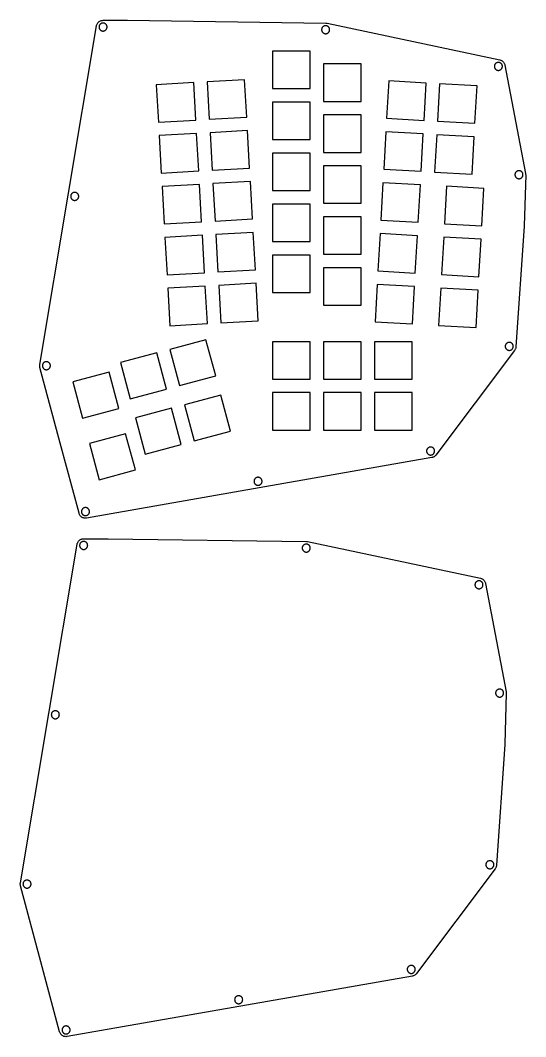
# Model space of a CAD drawing. Extents: x 0.1 to 15.1, y 0.3 to 15.4.
# Drawn here: x 7.71 to 15.15, y 0.35 to 15.3 of the extents above; entities that cross this region are included whole.
import ezdxf

# ---------------------------------------------------------------- set-up
doc = ezdxf.new("R2010")
doc.units = 0
doc.layers.add('Your_Design', color=7, linetype='CONTINUOUS')

msp = doc.modelspace()

# ---------------------------------------------------------------- linework, layer by layer
at = {"layer": 'Your_Design', "color": 5}
for points in [[(9.289679, 15.302831), (9.291013, 15.302822), (12.206855, 15.263312), (12.216465, 15.262711), (12.225971, 15.261173), (14.767315, 14.721387), (14.776615, 14.718931), (14.785632, 14.715579), (14.794278, 14.711362), (14.802471, 14.706322), (14.810133, 14.700507), (14.817191, 14.693971), (14.823577, 14.686777), (14.82923, 14.678994), (14.834097, 14.670697), (14.83813, 14.661964), (14.841292, 14.652879), (14.843552, 14.643529), (15.147135, 13.050004), (15.148551, 13.039546), (15.14884, 13.028997), (15.129083, 12.277871), (15.128879, 12.273616), (15.00518, 10.498652), (15.004076, 10.489293), (15.002081, 10.480082), (14.999215, 10.471105), (14.995503, 10.462442), (14.99098, 10.454175), (14.985687, 10.446378), (13.828545, 8.906052), (13.822642, 8.89892), (13.816095, 8.892373), (13.808961, 8.886471), (13.801305, 8.881265), (13.793194, 8.876802), (13.784699, 8.87312), (13.775895, 8.870254), (13.766861, 8.868227), (8.688844, 7.977213), (8.679194, 7.976009), (8.669472, 7.975772), (8.659773, 7.976485), (8.650192, 7.97815), (8.640822, 7.980753), (8.631755, 7.984269), (8.623079, 7.988662), (8.61488, 7.993891), (8.607236, 7.999904), (8.600223, 8.006641), (8.593909, 8.014037), (8.588355, 8.022021), (8.583617, 8.030513), (8.579739, 8.039432), (8.576763, 8.04869), (8.300607, 9.079318), (8.001485, 10.195654), (7.999312, 10.205942), (7.998245, 10.216403), (7.998285, 10.226918), (7.999462, 10.237367), (8.832998, 15.220652), (8.835112, 15.230296), (8.838183, 15.239681), (8.842178, 15.24871), (8.847059, 15.257293), (8.852775, 15.265345), (8.859288, 15.272775), (8.866494, 15.279525), (8.87434, 15.285519), (8.882748, 15.290697), (8.891632, 15.295006), (8.900903, 15.298404), (8.910468, 15.300855), (8.92023, 15.302336), (8.930092, 15.302831)], [(8.871037, 15.204406), (8.871037, 15.204406), (8.871312, 15.198618), (8.872163, 15.192885), (8.873572, 15.187263), (8.875525, 15.181807), (8.878001, 15.176568), (8.880982, 15.171597), (8.884435, 15.166942), (8.888328, 15.162648), (8.892622, 15.158756), (8.897277, 15.155304), (8.902248, 15.152324), (8.907487, 15.149846), (8.912944, 15.147894), (8.918565, 15.146486), (8.924298, 15.145635), (8.930092, 15.145351), (8.93588, 15.145635), (8.941613, 15.146486), (8.947235, 15.147894), (8.952691, 15.149846), (8.95793, 15.152324), (8.962901, 15.155303), (8.967556, 15.158756), (8.97185, 15.162648), (8.97574, 15.166942), (8.979193, 15.171597), (8.982173, 15.176568), (8.984649, 15.181807), (8.986602, 15.187263), (8.988012, 15.192885), (8.988862, 15.198618), (8.989147, 15.204406), (8.988872, 15.210195), (8.988021, 15.215927), (8.986612, 15.221549), (8.984659, 15.227006), (8.982183, 15.232245), (8.979202, 15.237215), (8.975749, 15.24187), (8.97186, 15.246164), (8.967566, 15.250056), (8.962911, 15.253509), (8.95794, 15.256488), (8.952701, 15.258966), (8.947244, 15.260918), (8.941622, 15.262326), (8.93589, 15.263177), (8.930092, 15.263461), (8.924303, 15.263177), (8.918571, 15.262327), (8.912949, 15.260919), (8.907492, 15.258966), (8.902253, 15.256488), (8.897283, 15.253509), (8.892628, 15.250057), (8.888334, 15.246165), (8.88444, 15.241871), (8.880987, 15.237216), (8.878007, 15.232245), (8.875531, 15.227006), (8.873578, 15.221549), (8.872168, 15.215927), (8.871318, 15.210195)], [(12.146465, 15.164896), (12.146465, 15.164896), (12.146748, 15.159108), (12.147599, 15.153375), (12.149007, 15.147753), (12.150959, 15.142297), (12.153437, 15.137058), (12.156417, 15.132087), (12.159869, 15.127432), (12.163761, 15.123138), (12.168056, 15.119246), (12.17271, 15.115794), (12.177681, 15.112814), (12.18292, 15.110336), (12.188377, 15.108384), (12.193999, 15.106976), (12.199731, 15.106125), (12.20552, 15.105841), (12.211308, 15.106125), (12.217041, 15.106976), (12.222662, 15.108384), (12.228119, 15.110336), (12.233358, 15.112814), (12.238329, 15.115794), (12.242984, 15.119246), (12.247278, 15.123138), (12.25117, 15.127432), (12.254622, 15.132087), (12.257602, 15.137058), (12.26008, 15.142297), (12.262032, 15.147753), (12.263441, 15.153375), (12.264291, 15.159108), (12.264574, 15.164896), (12.264291, 15.170685), (12.263441, 15.176417), (12.262032, 15.182039), (12.26008, 15.187496), (12.257602, 15.192735), (12.254622, 15.197705), (12.25117, 15.20236), (12.247278, 15.206654), (12.242984, 15.210546), (12.238329, 15.213999), (12.233358, 15.216978), (12.228119, 15.219456), (12.222662, 15.221408), (12.217041, 15.222816), (12.211308, 15.223667), (12.20552, 15.223951), (12.199731, 15.223667), (12.193999, 15.222816), (12.188377, 15.221408), (12.18292, 15.219456), (12.177681, 15.216978), (12.17271, 15.213999), (12.168056, 15.210546), (12.163761, 15.206654), (12.159869, 15.20236), (12.156417, 15.197705), (12.153437, 15.192735), (12.150959, 15.187496), (12.149007, 15.182039), (12.147599, 15.176417), (12.146748, 15.170685)], [(11.425823, 14.849091), (11.425823, 14.29791), (11.977004, 14.29791), (11.977004, 14.849091)], [(12.175823, 14.661591), (12.175823, 14.11041), (12.727004, 14.11041), (12.727004, 14.661591)], [(14.687809, 14.625109), (14.687809, 14.625109), (14.688092, 14.619321), (14.688943, 14.613588), (14.690351, 14.607966), (14.692304, 14.60251), (14.694781, 14.597271), (14.697761, 14.5923), (14.701213, 14.587645), (14.705105, 14.583351), (14.7094, 14.579459), (14.714055, 14.576006), (14.719025, 14.573027), (14.724264, 14.570549), (14.729721, 14.568597), (14.735343, 14.567188), (14.741075, 14.566338), (14.746864, 14.566054), (14.752652, 14.566338), (14.758385, 14.567188), (14.764007, 14.568597), (14.769463, 14.570549), (14.774702, 14.573027), (14.779673, 14.576006), (14.784328, 14.579459), (14.788622, 14.583351), (14.792514, 14.587645), (14.795967, 14.5923), (14.798946, 14.597271), (14.801424, 14.60251), (14.803376, 14.607966), (14.804785, 14.613588), (14.805635, 14.619321), (14.805918, 14.625109), (14.805635, 14.630898), (14.804785, 14.63663), (14.803376, 14.642252), (14.801424, 14.647709), (14.798946, 14.652948), (14.795967, 14.657918), (14.792514, 14.662573), (14.788622, 14.666867), (14.784328, 14.67076), (14.779673, 14.674212), (14.774702, 14.677191), (14.769463, 14.679669), (14.764007, 14.681622), (14.758385, 14.68303), (14.752652, 14.68388), (14.746864, 14.684164), (14.741075, 14.68388), (14.735343, 14.68303), (14.729721, 14.681622), (14.724264, 14.679669), (14.719025, 14.677191), (14.714055, 14.674212), (14.7094, 14.67076), (14.705105, 14.666867), (14.701213, 14.662573), (14.697761, 14.657918), (14.694781, 14.652948), (14.692304, 14.647709), (14.690351, 14.642252), (14.688943, 14.63663), (14.688092, 14.630898)], [(9.714102, 14.354706), (9.74535, 13.804412), (10.295645, 13.83566), (10.264397, 14.385954)], [(10.462896, 14.397226), (10.494144, 13.846931), (11.044438, 13.878179), (11.01319, 14.428474)], [(13.133831, 14.411354), (13.102583, 13.861059), (13.652878, 13.829811), (13.684126, 14.380106)], [(13.882625, 14.368834), (13.851377, 13.818539), (14.401672, 13.787291), (14.43292, 14.337586)], [(11.425823, 14.099091), (11.425823, 13.54791), (11.977004, 13.54791), (11.977004, 14.099091)], [(12.175823, 13.911591), (12.175823, 13.36041), (12.727004, 13.36041), (12.727004, 13.911591)], [(9.756622, 13.605912), (9.78787, 13.055618), (10.338164, 13.086866), (10.306916, 13.63716)], [(10.505415, 13.648432), (10.536663, 13.098137), (11.086958, 13.129385), (11.05571, 13.67968)], [(13.091312, 13.66256), (13.060064, 13.112265), (13.610358, 13.081017), (13.641606, 13.631312)], [(13.840105, 13.62004), (13.808857, 13.069746), (14.359152, 13.038498), (14.3904, 13.588792)], [(11.425823, 13.349091), (11.425823, 12.79791), (11.977004, 12.79791), (11.977004, 13.349091)], [(12.175823, 13.161591), (12.175823, 12.61041), (12.727004, 12.61041), (12.727004, 13.161591)], [(14.991394, 13.031585), (14.991394, 13.031585), (14.991678, 13.025796), (14.992528, 13.020064), (14.993936, 13.014442), (14.995889, 13.008985), (14.998367, 13.003746), (15.001346, 12.998775), (15.004798, 12.99412), (15.00869, 12.989826), (15.012984, 12.985934), (15.017639, 12.982482), (15.02261, 12.979502), (15.027849, 12.977024), (15.033306, 12.975072), (15.038928, 12.973664), (15.04466, 12.972813), (15.050449, 12.97253), (15.056237, 12.972813), (15.06197, 12.973664), (15.067591, 12.975072), (15.073048, 12.977024), (15.078287, 12.979502), (15.083258, 12.982482), (15.087913, 12.985934), (15.092207, 12.989826), (15.096099, 12.99412), (15.099551, 12.998775), (15.102531, 13.003746), (15.105008, 13.008985), (15.106961, 13.014442), (15.108369, 13.020064), (15.109219, 13.025796), (15.109504, 13.031585), (15.109219, 13.037373), (15.108369, 13.043106), (15.106961, 13.048727), (15.105008, 13.054184), (15.102531, 13.059423), (15.099551, 13.064394), (15.096099, 13.069049), (15.092207, 13.073343), (15.087913, 13.077235), (15.083258, 13.080687), (15.078287, 13.083667), (15.073048, 13.086145), (15.067591, 13.088097), (15.06197, 13.089505), (15.056237, 13.090356), (15.050449, 13.090639), (15.04466, 13.090356), (15.038928, 13.089505), (15.033306, 13.088097), (15.027849, 13.086145), (15.02261, 13.083667), (15.017639, 13.080687), (15.012984, 13.077235), (15.00869, 13.073343), (15.004798, 13.069049), (15.001346, 13.064394), (14.998367, 13.059423), (14.995889, 13.054184), (14.993936, 13.048727), (14.992528, 13.043106), (14.991678, 13.037373)], [(9.799141, 12.857119), (9.830389, 12.306824), (10.380684, 12.338072), (10.349436, 12.888367)], [(10.547935, 12.899638), (10.579183, 12.349344), (11.129477, 12.380592), (11.09823, 12.930886)], [(13.048792, 12.913766), (13.017544, 12.363472), (13.567839, 12.332224), (13.599087, 12.882518)], [(8.454269, 12.712764), (8.454269, 12.712764), (8.454544, 12.706975), (8.455395, 12.701242), (8.456804, 12.695621), (8.458757, 12.690164), (8.461233, 12.684925), (8.464214, 12.679954), (8.467666, 12.675299), (8.471556, 12.671005), (8.47585, 12.667113), (8.480505, 12.663661), (8.485476, 12.660681), (8.490715, 12.658203), (8.496172, 12.656251), (8.501794, 12.654843), (8.507526, 12.653992), (8.513314, 12.653709), (8.519103, 12.653992), (8.524836, 12.654843), (8.530457, 12.656251), (8.535914, 12.658203), (8.541153, 12.660681), (8.546124, 12.663661), (8.550779, 12.667113), (8.555073, 12.671005), (8.558966, 12.675299), (8.562419, 12.679954), (8.565399, 12.684925), (8.567876, 12.690164), (8.569829, 12.695621), (8.571238, 12.701242), (8.572088, 12.706975), (8.572364, 12.712764), (8.572088, 12.718552), (8.571238, 12.724285), (8.569829, 12.729906), (8.567876, 12.735363), (8.565399, 12.740602), (8.562419, 12.745573), (8.558966, 12.750228), (8.555073, 12.754522), (8.550779, 12.758414), (8.546124, 12.761866), (8.541153, 12.764846), (8.535914, 12.767324), (8.530457, 12.769276), (8.524836, 12.770684), (8.519103, 12.771535), (8.513314, 12.771818), (8.507526, 12.771535), (8.501794, 12.770684), (8.496172, 12.769276), (8.490715, 12.767324), (8.485476, 12.764846), (8.480505, 12.761866), (8.47585, 12.758414), (8.471556, 12.754522), (8.467666, 12.750228), (8.464214, 12.745573), (8.461233, 12.740602), (8.458757, 12.735363), (8.456804, 12.729906), (8.455395, 12.724285), (8.454544, 12.718552)], [(13.984784, 12.860617), (13.953536, 12.310322), (14.503831, 12.279074), (14.535079, 12.829369)], [(11.425823, 12.599091), (11.425823, 12.04791), (11.977004, 12.04791), (11.977004, 12.599091)], [(12.175823, 12.411591), (12.175823, 11.86041), (12.727004, 11.86041), (12.727004, 12.411591)], [(9.841661, 12.108325), (9.872909, 11.55803), (10.423203, 11.589278), (10.391955, 12.139573)], [(10.590455, 12.150845), (10.621703, 11.60055), (11.171997, 11.631798), (11.140749, 12.182093)], [(13.006272, 12.164972), (12.975024, 11.614678), (13.525319, 11.58343), (13.556567, 12.133724)], [(13.942265, 12.111823), (13.911017, 11.561528), (14.461311, 11.53028), (14.492559, 12.080575)], [(11.425823, 11.849091), (11.425823, 11.29791), (11.977004, 11.29791), (11.977004, 11.849091)], [(12.175823, 11.661591), (12.175823, 11.11041), (12.727004, 11.11041), (12.727004, 11.661591)], [(9.884181, 11.359531), (9.915429, 10.809237), (10.465723, 10.840485), (10.434475, 11.390779)], [(10.632974, 11.402051), (10.664222, 10.851756), (11.214517, 10.883004), (11.183269, 11.433299)], [(12.963753, 11.416179), (12.932505, 10.865884), (13.482799, 10.834636), (13.514047, 11.384931)], [(13.899745, 11.363029), (13.868497, 10.812735), (14.418792, 10.781487), (14.45004, 11.331781)], [(9.912453, 10.460376), (10.055109, 9.927976), (10.587509, 10.070632), (10.444853, 10.603032)], [(11.425823, 10.574091), (11.425823, 10.02291), (11.977004, 10.02291), (11.977004, 10.574091)], [(12.175823, 10.574091), (12.175823, 10.02291), (12.727004, 10.02291), (12.727004, 10.574091)], [(12.925823, 10.574091), (12.925823, 10.02291), (13.477004, 10.02291), (13.477004, 10.574091)], [(14.847938, 10.505494), (14.847938, 10.505494), (14.848221, 10.499706), (14.849072, 10.493974), (14.85048, 10.488352), (14.852432, 10.482895), (14.85491, 10.477656), (14.85789, 10.472685), (14.861342, 10.46803), (14.865234, 10.463736), (14.869528, 10.459846), (14.874183, 10.456394), (14.879154, 10.453413), (14.884393, 10.450937), (14.889849, 10.448984), (14.895471, 10.447575), (14.901204, 10.446724), (14.906992, 10.446449), (14.912781, 10.446724), (14.918513, 10.447575), (14.924135, 10.448984), (14.929592, 10.450937), (14.934831, 10.453413), (14.939801, 10.456394), (14.944456, 10.459846), (14.94875, 10.463736), (14.952642, 10.46803), (14.956095, 10.472685), (14.959074, 10.477656), (14.961552, 10.482895), (14.963504, 10.488352), (14.964912, 10.493974), (14.965763, 10.499706), (14.966047, 10.505494), (14.965763, 10.511283), (14.964912, 10.517016), (14.963504, 10.522637), (14.961552, 10.528094), (14.959074, 10.533333), (14.956095, 10.538304), (14.952642, 10.542959), (14.94875, 10.547253), (14.944456, 10.551146), (14.939801, 10.554599), (14.934831, 10.55758), (14.929592, 10.560056), (14.924135, 10.562009), (14.918513, 10.563418), (14.912781, 10.564268), (14.906992, 10.564544), (14.901204, 10.564268), (14.895471, 10.563418), (14.889849, 10.562009), (14.884393, 10.560056), (14.879154, 10.55758), (14.874183, 10.554599), (14.869528, 10.551146), (14.865234, 10.547253), (14.861342, 10.542959), (14.85789, 10.538304), (14.85491, 10.533333), (14.852432, 10.528094), (14.85048, 10.522637), (14.849072, 10.517016), (14.848221, 10.511283)], [(9.188008, 10.266261), (9.330664, 9.733861), (9.863064, 9.876518), (9.720408, 10.408918)], [(8.037501, 10.221121), (8.037501, 10.221121), (8.037777, 10.215332), (8.038627, 10.2096), (8.040037, 10.203978), (8.041989, 10.198522), (8.044466, 10.193283), (8.047446, 10.188312), (8.050899, 10.183657), (8.054792, 10.179363), (8.059087, 10.175469), (8.063741, 10.172016), (8.068712, 10.169036), (8.073951, 10.166559), (8.079408, 10.164607), (8.085029, 10.163197), (8.090762, 10.162347), (8.096551, 10.162071), (8.102339, 10.162347), (8.108072, 10.163197), (8.113694, 10.164607), (8.11915, 10.166559), (8.124389, 10.169036), (8.12936, 10.172016), (8.134015, 10.175469), (8.138309, 10.179363), (8.142199, 10.183657), (8.145651, 10.188312), (8.148632, 10.193283), (8.151108, 10.198522), (8.153061, 10.203978), (8.15447, 10.2096), (8.155321, 10.215332), (8.155596, 10.221121), (8.155321, 10.226909), (8.15447, 10.232642), (8.153061, 10.238264), (8.151108, 10.24372), (8.148632, 10.248959), (8.145651, 10.25393), (8.142199, 10.258585), (8.138309, 10.262879), (8.134015, 10.266773), (8.12936, 10.270226), (8.124389, 10.273206), (8.11915, 10.275682), (8.113694, 10.277635), (8.108072, 10.279044), (8.102339, 10.279895), (8.096551, 10.28017), (8.090762, 10.279895), (8.085029, 10.279044), (8.079408, 10.277635), (8.073951, 10.275682), (8.068712, 10.273206), (8.063741, 10.270226), (8.059087, 10.266773), (8.054792, 10.262879), (8.050899, 10.258585), (8.047446, 10.25393), (8.044466, 10.248959), (8.041989, 10.24372), (8.040037, 10.238264), (8.038627, 10.232642), (8.037777, 10.226909)], [(8.487828, 9.981592), (8.630484, 9.449192), (9.162884, 9.591848), (9.020228, 10.124248)], [(10.130831, 9.645376), (10.273487, 9.112976), (10.805887, 9.255632), (10.663231, 9.788032)], [(11.425823, 9.824091), (11.425823, 9.27291), (11.977004, 9.27291), (11.977004, 9.824091)], [(12.175823, 9.824091), (12.175823, 9.27291), (12.727004, 9.27291), (12.727004, 9.824091)], [(12.925823, 9.824091), (12.925823, 9.27291), (13.477004, 9.27291), (13.477004, 9.824091)], [(9.406386, 9.451261), (9.549043, 8.918861), (10.081443, 9.061518), (9.938787, 9.593918)], [(8.730471, 9.076036), (8.873127, 8.543636), (9.405527, 8.686292), (9.262871, 9.218693)], [(13.690796, 8.96517), (13.691079, 8.959382), (13.69193, 8.953649), (13.693338, 8.948027), (13.69529, 8.94257), (13.697768, 8.937332), (13.700748, 8.932361), (13.7042, 8.927706), (13.708092, 8.923411), (13.712386, 8.919522), (13.717041, 8.916069), (13.722012, 8.913089), (13.727251, 8.910612), (13.732708, 8.908659), (13.738329, 8.90725), (13.744062, 8.9064), (13.749851, 8.906124), (13.755639, 8.9064), (13.761372, 8.90725), (13.766993, 8.908659), (13.77245, 8.910612), (13.777689, 8.913089), (13.78266, 8.916069), (13.787315, 8.919522), (13.791609, 8.923411), (13.795501, 8.927706), (13.798953, 8.932361), (13.801933, 8.937332), (13.804411, 8.94257), (13.806363, 8.948027), (13.807771, 8.953649), (13.808622, 8.959382), (13.808905, 8.96517), (13.808622, 8.970958), (13.807771, 8.976691), (13.806363, 8.982313), (13.804411, 8.987769), (13.801933, 8.993008), (13.798953, 8.997979), (13.795501, 9.002634), (13.791609, 9.006928), (13.787315, 9.010822), (13.78266, 9.014274), (13.777689, 9.017255), (13.77245, 9.019731), (13.766993, 9.021684), (13.761372, 9.023093), (13.755639, 9.023944), (13.749851, 9.024219), (13.744062, 9.023944), (13.738329, 9.023093), (13.732708, 9.021684), (13.727251, 9.019731), (13.722012, 9.017255), (13.717041, 9.014274), (13.712386, 9.010822), (13.708092, 9.006928), (13.7042, 9.002634), (13.700748, 8.997979), (13.697768, 8.993008), (13.69529, 8.987769), (13.693338, 8.982313), (13.69193, 8.976691), (13.691079, 8.970958)], [(11.151787, 8.519663), (11.152063, 8.513875), (11.152913, 8.508142), (11.154323, 8.50252), (11.156275, 8.497064), (11.158752, 8.491825), (11.161732, 8.486854), (11.165185, 8.482199), (11.169079, 8.477905), (11.173373, 8.474015), (11.178027, 8.470562), (11.182998, 8.467582), (11.188237, 8.465106), (11.193694, 8.463153), (11.199316, 8.461743), (11.205048, 8.460893), (11.210837, 8.460617), (11.216625, 8.460893), (11.222358, 8.461743), (11.227979, 8.463153), (11.233436, 8.465106), (11.238675, 8.467582), (11.243646, 8.470562), (11.248301, 8.474015), (11.252595, 8.477905), (11.256485, 8.482199), (11.259938, 8.486854), (11.262918, 8.491825), (11.265394, 8.497064), (11.267347, 8.50252), (11.268757, 8.508142), (11.269607, 8.513875), (11.269883, 8.519663), (11.269607, 8.525452), (11.268757, 8.531184), (11.267347, 8.536806), (11.265394, 8.542263), (11.262918, 8.547502), (11.259938, 8.552472), (11.256485, 8.557127), (11.252595, 8.561421), (11.248301, 8.565315), (11.243646, 8.568768), (11.238675, 8.571748), (11.233436, 8.574224), (11.227979, 8.576177), (11.222358, 8.577587), (11.216625, 8.578437), (11.210837, 8.578713), (11.205048, 8.578437), (11.199316, 8.577587), (11.193694, 8.576177), (11.188237, 8.574224), (11.182998, 8.571748), (11.178027, 8.568768), (11.173373, 8.565315), (11.169079, 8.561421), (11.165185, 8.557127), (11.161732, 8.552472), (11.158752, 8.547502), (11.156275, 8.542263), (11.154323, 8.536806), (11.152913, 8.531184), (11.152063, 8.525452)], [(8.612778, 8.074156), (8.613054, 8.068368), (8.613904, 8.062635), (8.615314, 8.057013), (8.617266, 8.051557), (8.619743, 8.046318), (8.622723, 8.041347), (8.626176, 8.036692), (8.630066, 8.032398), (8.63436, 8.028504), (8.639015, 8.025052), (8.643986, 8.022071), (8.649225, 8.019595), (8.654681, 8.017642), (8.660303, 8.016233), (8.666036, 8.015382), (8.671824, 8.015107), (8.677612, 8.015382), (8.683345, 8.016233), (8.688967, 8.017642), (8.694424, 8.019595), (8.699662, 8.022071), (8.704633, 8.025052), (8.709288, 8.028504), (8.713582, 8.032398), (8.717476, 8.036692), (8.720929, 8.041347), (8.723909, 8.046318), (8.726385, 8.051557), (8.728338, 8.057013), (8.729748, 8.062635), (8.730598, 8.068368), (8.730874, 8.074156), (8.730598, 8.079945), (8.729748, 8.085678), (8.728338, 8.091299), (8.726385, 8.096756), (8.723909, 8.101995), (8.720929, 8.106966), (8.717476, 8.111621), (8.713582, 8.115915), (8.709288, 8.119808), (8.704633, 8.123261), (8.699662, 8.126241), (8.694424, 8.128718), (8.688967, 8.130671), (8.683345, 8.13208), (8.677612, 8.13293), (8.671824, 8.133206), (8.666036, 8.13293), (8.660303, 8.13208), (8.654681, 8.130671), (8.649225, 8.128718), (8.643986, 8.126241), (8.639015, 8.123261), (8.63436, 8.119808), (8.630066, 8.115915), (8.626176, 8.111621), (8.622723, 8.106966), (8.619743, 8.101995), (8.617266, 8.096756), (8.615314, 8.091299), (8.613904, 8.085678), (8.613054, 8.079945)], [(9.004723, 7.674815), (9.006058, 7.674806), (11.921899, 7.635296), (11.93151, 7.634695), (11.941015, 7.633157), (14.482359, 7.09337), (14.49166, 7.090914), (14.500676, 7.087562), (14.509322, 7.083346), (14.517515, 7.078306), (14.525177, 7.07249), (14.532235, 7.065954), (14.538621, 7.05876), (14.544274, 7.050978), (14.549141, 7.04268), (14.553174, 7.033948), (14.556336, 7.024863), (14.558596, 7.015513), (14.862179, 5.421988), (14.863596, 5.41153), (14.863884, 5.40098), (14.844127, 4.649854), (14.843923, 4.6456), (14.720225, 2.870635), (14.71912, 2.861276), (14.717125, 2.852066), (14.714259, 2.843088), (14.710547, 2.834426), (14.706024, 2.826158), (14.700731, 2.818361), (13.543589, 1.278036), (13.537686, 1.270903), (13.531139, 1.264357), (13.524006, 1.258454), (13.51635, 1.253249), (13.508238, 1.248785), (13.499743, 1.245104), (13.49094, 1.242238), (13.481906, 1.24021), (8.403888, 0.349197), (8.394238, 0.347992), (8.384516, 0.347756), (8.374818, 0.348469), (8.365236, 0.350134), (8.355867, 0.352736), (8.3468, 0.356252), (8.338124, 0.360646), (8.329924, 0.365875), (8.322281, 0.371887), (8.315267, 0.378624), (8.308953, 0.386021), (8.3034, 0.394004), (8.298662, 0.402497), (8.294784, 0.411416), (8.291807, 0.420673), (8.015651, 1.451301), (7.71653, 2.567638), (7.714357, 2.577926), (7.71329, 2.588386), (7.713329, 2.598901), (7.714506, 2.60935), (8.548042, 7.592635), (8.550156, 7.60228), (8.553227, 7.611664), (8.557223, 7.620693), (8.562103, 7.629277), (8.567819, 7.637328), (8.574332, 7.644759), (8.581539, 7.651509), (8.589385, 7.657503), (8.597793, 7.66268), (8.606677, 7.66699), (8.615947, 7.670387), (8.625512, 7.672839), (8.635275, 7.67432), (8.645136, 7.674815)], [(8.586081, 7.57639), (8.586081, 7.57639), (8.586357, 7.570601), (8.587207, 7.564869), (8.588617, 7.559247), (8.59057, 7.55379), (8.593046, 7.548551), (8.596026, 7.54358), (8.599479, 7.538926), (8.603373, 7.534631), (8.607667, 7.530739), (8.612321, 7.527287), (8.617292, 7.524308), (8.622531, 7.52183), (8.627988, 7.519877), (8.63361, 7.518469), (8.639342, 7.517619), (8.645136, 7.517335), (8.650925, 7.517619), (8.656657, 7.518469), (8.662279, 7.519877), (8.667736, 7.52183), (8.672975, 7.524308), (8.677946, 7.527287), (8.682601, 7.530739), (8.686895, 7.534631), (8.690784, 7.538925), (8.694237, 7.54358), (8.697218, 7.548551), (8.699694, 7.55379), (8.701647, 7.559247), (8.703056, 7.564869), (8.703907, 7.570601), (8.704192, 7.57639), (8.703916, 7.582178), (8.703066, 7.587911), (8.701656, 7.593532), (8.699703, 7.598989), (8.697227, 7.604228), (8.694247, 7.609199), (8.690794, 7.613854), (8.686904, 7.618148), (8.68261, 7.62204), (8.677955, 7.625492), (8.672984, 7.628472), (8.667745, 7.630949), (8.662288, 7.632902), (8.656667, 7.63431), (8.650934, 7.63516), (8.645136, 7.635445), (8.639348, 7.635161), (8.633615, 7.63431), (8.627994, 7.632902), (8.622537, 7.63095), (8.617298, 7.628472), (8.612327, 7.625492), (8.607672, 7.62204), (8.603378, 7.618148), (8.599484, 7.613854), (8.596032, 7.609199), (8.593051, 7.604228), (8.590575, 7.598989), (8.588622, 7.593533), (8.587213, 7.587911), (8.586362, 7.582178)], [(11.861509, 7.53688), (11.861509, 7.53688), (11.861793, 7.531091), (11.862643, 7.525359), (11.864051, 7.519737), (11.866004, 7.51428), (11.868482, 7.509041), (11.871461, 7.50407), (11.874914, 7.499415), (11.878806, 7.495121), (11.8831, 7.491229), (11.887755, 7.487777), (11.892726, 7.484798), (11.897965, 7.48232), (11.903421, 7.480367), (11.909043, 7.478959), (11.914776, 7.478109), (11.920564, 7.477825), (11.926353, 7.478109), (11.932085, 7.478959), (11.937707, 7.480367), (11.943164, 7.48232), (11.948403, 7.484798), (11.953373, 7.487777), (11.958028, 7.491229), (11.962322, 7.495121), (11.966215, 7.499415), (11.969667, 7.50407), (11.972646, 7.509041), (11.975124, 7.51428), (11.977077, 7.519737), (11.978485, 7.525359), (11.979335, 7.531091), (11.979619, 7.53688), (11.979335, 7.542668), (11.978485, 7.548401), (11.977077, 7.554022), (11.975124, 7.559479), (11.972646, 7.564718), (11.969667, 7.569689), (11.966215, 7.574344), (11.962322, 7.578638), (11.958028, 7.58253), (11.953373, 7.585982), (11.948403, 7.588962), (11.943164, 7.591439), (11.937707, 7.593392), (11.932085, 7.5948), (11.926353, 7.59565), (11.920564, 7.595935), (11.914776, 7.59565), (11.909043, 7.5948), (11.903421, 7.593392), (11.897965, 7.591439), (11.892726, 7.588962), (11.887755, 7.585982), (11.8831, 7.58253), (11.878806, 7.578638), (11.874914, 7.574344), (11.871461, 7.569689), (11.868482, 7.564718), (11.866004, 7.559479), (11.864051, 7.554022), (11.862643, 7.548401), (11.861793, 7.542668)], [(14.402853, 6.997093), (14.402853, 6.997093), (14.403137, 6.991304), (14.403987, 6.985572), (14.405396, 6.97995), (14.407348, 6.974493), (14.409826, 6.969254), (14.412805, 6.964283), (14.416258, 6.959629), (14.42015, 6.955334), (14.424444, 6.951442), (14.429099, 6.94799), (14.43407, 6.94501), (14.439309, 6.942532), (14.444765, 6.94058), (14.450387, 6.939172), (14.45612, 6.938321), (14.461908, 6.938038), (14.467697, 6.938321), (14.473429, 6.939172), (14.479051, 6.94058), (14.484508, 6.942532), (14.489747, 6.94501), (14.494717, 6.94799), (14.499372, 6.951442), (14.503666, 6.955334), (14.507559, 6.959629), (14.511011, 6.964283), (14.51399, 6.969254), (14.516468, 6.974493), (14.518421, 6.97995), (14.519829, 6.985572), (14.520679, 6.991304), (14.520963, 6.997093), (14.520679, 7.002881), (14.519829, 7.008614), (14.518421, 7.014235), (14.516468, 7.019692), (14.51399, 7.024931), (14.511011, 7.029902), (14.507559, 7.034557), (14.503666, 7.038851), (14.499372, 7.042743), (14.494717, 7.046195), (14.489747, 7.049175), (14.484508, 7.051653), (14.479051, 7.053605), (14.473429, 7.055014), (14.467697, 7.055864), (14.461908, 7.056147), (14.45612, 7.055864), (14.450387, 7.055014), (14.444765, 7.053605), (14.439309, 7.051653), (14.43407, 7.049175), (14.429099, 7.046195), (14.424444, 7.042743), (14.42015, 7.038851), (14.416258, 7.034557), (14.412805, 7.029902), (14.409826, 7.024931), (14.407348, 7.019692), (14.405396, 7.014235), (14.403987, 7.008614), (14.403137, 7.002881)], [(14.706438, 5.403568), (14.706438, 5.403568), (14.706722, 5.39778), (14.707573, 5.392047), (14.708981, 5.386425), (14.710933, 5.380969), (14.713411, 5.37573), (14.71639, 5.370759), (14.719843, 5.366104), (14.723735, 5.36181), (14.728029, 5.357918), (14.732684, 5.354465), (14.737655, 5.351486), (14.742894, 5.349008), (14.74835, 5.347055), (14.753972, 5.345647), (14.759705, 5.344797), (14.765493, 5.344513), (14.771281, 5.344797), (14.777014, 5.345647), (14.782636, 5.347055), (14.788092, 5.349008), (14.793331, 5.351486), (14.798302, 5.354465), (14.802957, 5.357918), (14.807251, 5.36181), (14.811143, 5.366104), (14.814596, 5.370759), (14.817575, 5.37573), (14.820053, 5.380969), (14.822005, 5.386425), (14.823413, 5.392047), (14.824264, 5.39778), (14.824548, 5.403568), (14.824264, 5.409357), (14.823413, 5.415089), (14.822005, 5.420711), (14.820053, 5.426168), (14.817575, 5.431406), (14.814596, 5.436377), (14.811143, 5.441032), (14.807251, 5.445326), (14.802957, 5.449218), (14.798302, 5.452671), (14.793331, 5.45565), (14.788092, 5.458128), (14.782636, 5.460081), (14.777014, 5.461489), (14.771281, 5.462339), (14.765493, 5.462623), (14.759705, 5.462339), (14.753972, 5.461489), (14.74835, 5.460081), (14.742894, 5.458128), (14.737655, 5.45565), (14.732684, 5.452671), (14.728029, 5.449218), (14.723735, 5.445326), (14.719843, 5.441032), (14.71639, 5.436377), (14.713411, 5.431406), (14.710933, 5.426168), (14.708981, 5.420711), (14.707573, 5.415089), (14.706722, 5.409357)], [(8.169313, 5.084747), (8.169313, 5.084747), (8.169589, 5.078959), (8.170439, 5.073226), (8.171849, 5.067604), (8.173801, 5.062148), (8.176278, 5.056909), (8.179258, 5.051938), (8.182711, 5.047283), (8.186601, 5.042989), (8.190895, 5.039097), (8.19555, 5.035644), (8.200521, 5.032665), (8.20576, 5.030187), (8.211216, 5.028234), (8.216838, 5.026826), (8.222571, 5.025976), (8.228359, 5.025692), (8.234147, 5.025976), (8.23988, 5.026826), (8.245502, 5.028234), (8.250959, 5.030187), (8.256197, 5.032665), (8.261168, 5.035644), (8.265823, 5.039097), (8.270117, 5.042989), (8.274011, 5.047283), (8.277464, 5.051938), (8.280444, 5.056909), (8.28292, 5.062148), (8.284873, 5.067604), (8.286283, 5.073226), (8.287133, 5.078959), (8.287409, 5.084747), (8.287133, 5.090535), (8.286283, 5.096268), (8.284873, 5.10189), (8.28292, 5.107346), (8.280444, 5.112585), (8.277464, 5.117556), (8.274011, 5.122211), (8.270117, 5.126505), (8.265823, 5.130397), (8.261168, 5.13385), (8.256197, 5.136829), (8.250959, 5.139307), (8.245502, 5.14126), (8.23988, 5.142668), (8.234147, 5.143518), (8.228359, 5.143802), (8.222571, 5.143518), (8.216838, 5.142668), (8.211216, 5.14126), (8.20576, 5.139307), (8.200521, 5.136829), (8.19555, 5.13385), (8.190895, 5.130397), (8.186601, 5.126505), (8.182711, 5.122211), (8.179258, 5.117556), (8.176278, 5.112585), (8.173801, 5.107346), (8.171849, 5.10189), (8.170439, 5.096268), (8.169589, 5.090535)], [(14.562982, 2.877478), (14.562982, 2.877478), (14.563266, 2.87169), (14.564116, 2.865957), (14.565524, 2.860335), (14.567477, 2.854879), (14.569955, 2.84964), (14.572934, 2.844669), (14.576387, 2.840014), (14.580278, 2.83572), (14.584572, 2.83183), (14.589227, 2.828377), (14.594198, 2.825397), (14.599437, 2.822921), (14.604894, 2.820968), (14.610515, 2.819558), (14.616248, 2.818708), (14.622037, 2.818432), (14.627825, 2.818708), (14.633558, 2.819558), (14.639179, 2.820968), (14.644636, 2.822921), (14.649875, 2.825397), (14.654846, 2.828377), (14.659501, 2.83183), (14.663795, 2.83572), (14.667687, 2.840014), (14.671139, 2.844669), (14.674119, 2.84964), (14.676596, 2.854879), (14.678549, 2.860335), (14.679957, 2.865957), (14.680807, 2.87169), (14.681092, 2.877478), (14.680807, 2.883267), (14.679957, 2.888999), (14.678549, 2.894621), (14.676596, 2.900078), (14.674119, 2.905317), (14.671139, 2.910287), (14.667687, 2.914942), (14.663795, 2.919236), (14.659501, 2.92313), (14.654846, 2.926583), (14.649875, 2.929563), (14.644636, 2.932039), (14.639179, 2.933992), (14.633558, 2.935402), (14.627825, 2.936252), (14.622037, 2.936528), (14.616248, 2.936252), (14.610515, 2.935402), (14.604894, 2.933992), (14.599437, 2.932039), (14.594198, 2.929563), (14.589227, 2.926583), (14.584572, 2.92313), (14.580278, 2.919236), (14.576387, 2.914942), (14.572934, 2.910287), (14.569955, 2.905317), (14.567477, 2.900078), (14.565524, 2.894621), (14.564116, 2.888999), (14.563266, 2.883267)], [(7.752546, 2.593104), (7.752546, 2.593104), (7.752821, 2.587316), (7.753672, 2.581584), (7.755081, 2.575961), (7.757034, 2.570505), (7.75951, 2.565266), (7.76249, 2.560295), (7.765943, 2.55564), (7.769837, 2.551346), (7.774131, 2.547452), (7.778786, 2.544), (7.783757, 2.541019), (7.788996, 2.538543), (7.794452, 2.53659), (7.800074, 2.535181), (7.805807, 2.53433), (7.811595, 2.534055), (7.817383, 2.53433), (7.823116, 2.535181), (7.828738, 2.53659), (7.834194, 2.538543), (7.839433, 2.541019), (7.844404, 2.544), (7.849059, 2.547452), (7.853353, 2.551346), (7.857243, 2.55564), (7.860696, 2.560295), (7.863676, 2.565266), (7.866153, 2.570505), (7.868105, 2.575961), (7.869515, 2.581584), (7.870365, 2.587316), (7.870641, 2.593104), (7.870365, 2.598893), (7.869515, 2.604626), (7.868105, 2.610247), (7.866153, 2.615704), (7.863676, 2.620943), (7.860696, 2.625914), (7.857243, 2.630569), (7.853353, 2.634863), (7.849059, 2.638756), (7.844404, 2.642209), (7.839433, 2.645189), (7.834194, 2.647666), (7.828738, 2.649619), (7.823116, 2.651028), (7.817383, 2.651878), (7.811595, 2.652154), (7.805807, 2.651878), (7.800074, 2.651028), (7.794452, 2.649619), (7.788996, 2.647666), (7.783757, 2.645189), (7.778786, 2.642209), (7.774131, 2.638756), (7.769837, 2.634863), (7.765943, 2.630569), (7.76249, 2.625914), (7.75951, 2.620943), (7.757034, 2.615704), (7.755081, 2.610247), (7.753672, 2.604626), (7.752821, 2.598893)], [(13.40584, 1.337153), (13.406124, 1.331365), (13.406974, 1.325632), (13.408382, 1.32001), (13.410335, 1.314554), (13.412813, 1.309315), (13.415792, 1.304344), (13.419245, 1.299689), (13.423137, 1.295395), (13.427431, 1.291505), (13.432086, 1.288052), (13.437057, 1.285072), (13.442296, 1.282596), (13.447752, 1.280643), (13.453374, 1.279234), (13.459107, 1.278383), (13.464895, 1.278108), (13.470683, 1.278383), (13.476416, 1.279234), (13.482038, 1.280643), (13.487494, 1.282596), (13.492733, 1.285072), (13.497704, 1.288052), (13.502359, 1.291505), (13.506653, 1.295395), (13.510545, 1.299689), (13.513998, 1.304344), (13.516977, 1.309315), (13.519455, 1.314554), (13.521408, 1.32001), (13.522816, 1.325632), (13.523666, 1.331365), (13.52395, 1.337153), (13.523666, 1.342942), (13.522816, 1.348674), (13.521408, 1.354296), (13.519455, 1.359753), (13.516977, 1.364992), (13.513998, 1.369963), (13.510545, 1.374617), (13.506653, 1.378911), (13.502359, 1.382805), (13.497704, 1.386258), (13.492733, 1.389238), (13.487494, 1.391715), (13.482038, 1.393667), (13.476416, 1.395077), (13.470683, 1.395927), (13.464895, 1.396203), (13.459107, 1.395927), (13.453374, 1.395077), (13.447752, 1.393667), (13.442296, 1.391715), (13.437057, 1.389238), (13.432086, 1.386258), (13.427431, 1.382805), (13.423137, 1.378911), (13.419245, 1.374617), (13.415792, 1.369963), (13.412813, 1.364992), (13.410335, 1.359753), (13.408382, 1.354296), (13.406974, 1.348674), (13.406124, 1.342942)], [(10.866832, 0.891647), (10.867107, 0.885858), (10.867958, 0.880126), (10.869367, 0.874504), (10.87132, 0.869047), (10.873796, 0.863808), (10.876777, 0.858837), (10.880229, 0.854182), (10.884123, 0.849888), (10.888417, 0.845999), (10.893072, 0.842546), (10.898043, 0.839565), (10.903282, 0.837089), (10.908738, 0.835136), (10.91436, 0.833727), (10.920093, 0.832876), (10.925881, 0.832601), (10.931669, 0.832876), (10.937402, 0.833727), (10.943024, 0.835136), (10.94848, 0.837089), (10.953719, 0.839565), (10.95869, 0.842546), (10.963345, 0.845999), (10.96764, 0.849888), (10.971529, 0.854182), (10.974982, 0.858837), (10.977962, 0.863808), (10.980439, 0.869047), (10.982392, 0.874504), (10.983801, 0.880126), (10.984651, 0.885858), (10.984927, 0.891647), (10.984651, 0.897435), (10.983801, 0.903168), (10.982392, 0.908789), (10.980439, 0.914246), (10.977962, 0.919485), (10.974982, 0.924456), (10.971529, 0.929111), (10.96764, 0.933405), (10.963345, 0.937299), (10.95869, 0.940751), (10.953719, 0.943732), (10.94848, 0.946208), (10.943024, 0.948161), (10.937402, 0.94957), (10.931669, 0.950421), (10.925881, 0.950696), (10.920093, 0.950421), (10.91436, 0.94957), (10.908738, 0.948161), (10.903282, 0.946208), (10.898043, 0.943732), (10.893072, 0.940751), (10.888417, 0.937299), (10.884123, 0.933405), (10.880229, 0.929111), (10.876777, 0.924456), (10.873796, 0.919485), (10.87132, 0.914246), (10.869367, 0.908789), (10.867958, 0.903168), (10.867107, 0.897435)], [(8.327823, 0.44614), (8.328098, 0.440352), (8.328949, 0.434619), (8.330358, 0.428997), (8.332311, 0.423541), (8.334787, 0.418302), (8.337768, 0.413331), (8.34122, 0.408676), (8.34511, 0.404382), (8.349404, 0.400488), (8.354059, 0.397035), (8.35903, 0.394055), (8.364269, 0.391578), (8.369726, 0.389626), (8.375347, 0.388216), (8.38108, 0.387366), (8.386868, 0.38709), (8.392657, 0.387366), (8.39839, 0.388216), (8.404011, 0.389626), (8.409468, 0.391578), (8.414707, 0.394055), (8.419678, 0.397035), (8.424333, 0.400488), (8.428627, 0.404382), (8.43252, 0.408676), (8.435973, 0.413331), (8.438953, 0.418302), (8.44143, 0.423541), (8.443383, 0.428997), (8.444792, 0.434619), (8.445642, 0.440352), (8.445918, 0.44614), (8.445642, 0.451928), (8.444792, 0.457661), (8.443383, 0.463283), (8.44143, 0.468739), (8.438953, 0.473978), (8.435973, 0.478949), (8.43252, 0.483604), (8.428627, 0.487898), (8.424333, 0.491792), (8.419678, 0.495245), (8.414707, 0.498225), (8.409468, 0.500701), (8.404011, 0.502654), (8.39839, 0.504063), (8.392657, 0.504914), (8.386868, 0.505189), (8.38108, 0.504914), (8.375347, 0.504063), (8.369726, 0.502654), (8.364269, 0.500701), (8.35903, 0.498225), (8.354059, 0.495245), (8.349404, 0.491792), (8.34511, 0.487898), (8.34122, 0.483604), (8.337768, 0.478949), (8.334787, 0.473978), (8.332311, 0.468739), (8.330358, 0.463283), (8.328949, 0.457661), (8.328098, 0.451928)]]:
    msp.add_lwpolyline(points, close=True, dxfattribs=at)

doc.saveas('drawing.dxf')
